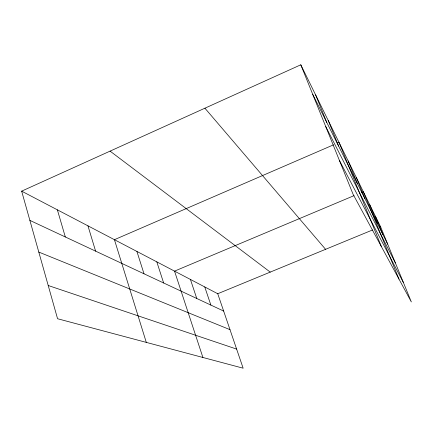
<?xml version="1.0" encoding="UTF-8"?>
<svg xmlns="http://www.w3.org/2000/svg" width="433" height="433" viewBox="0 0 433 433"><rect width="100%" height="100%" fill="white"/><g stroke="black" fill="none" stroke-linecap="round" stroke-linejoin="round"><path stroke-width="0.65" d="M21.65 191.153L217.734 293.731L243.146 368.202L57.567 318.737L21.65 191.153L300.789 64.798L380.547 226.681L411.35 301.963L353.111 194.347L300.789 64.798M333.534 144.828L114.426 239.687L146.294 342.384M337.21 143.242L339.044 142.446L381.365 246.556M354.042 195.646L174.537 271.134L202.898 357.474M361.474 192.517L363.33 191.738L398.993 279.133M217.734 293.731L372.564 229.966M379.319 227.184L380.547 226.681M48.215 285.504L236.624 349.09M38.802 252.071L229.999 329.659M29.877 220.381L223.65 311.056M110.079 151.122L270.241 272.108M204.912 108.196L325.584 249.316M339.45 160.529L403.437 282.63M325.735 126.56L395.399 262.983M312.745 94.405L387.708 244.18M375.395 216.219L382.886 234.545M369.69 204.636L377.544 223.872M356.213 177.286L364.916 198.639M348.181 160.979L357.377 183.576M328.23 120.488L338.622 146.105M315.635 94.93L326.758 122.398M204.755 286.938L210.871 305.076M190.428 279.447L196.766 298.478M156.811 261.862L163.636 282.971M136.915 251.454L144 273.78M87.959 225.842L95.601 251.135M57.378 209.843L65.318 236.965"/></g></svg>
